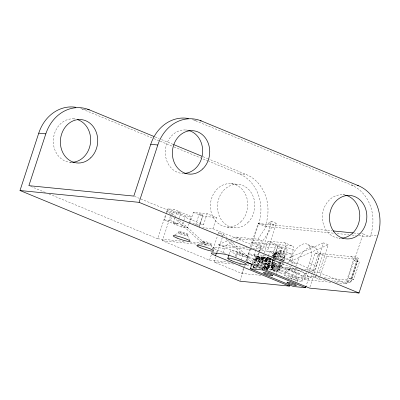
<?xml version="1.0" encoding="UTF-8"?>
<svg xmlns="http://www.w3.org/2000/svg" width="400" height="400" viewBox="0 0 400 400"><rect width="100%" height="100%" fill="white"/><g stroke="black" fill="none" stroke-linecap="round" stroke-linejoin="round"><path stroke-width="0.3" stroke-dasharray="2 1.5" d="M265.835 269.215C267.63 269.91 268.98 267.945 269.42 266.45C270.84 263.6 267.805 262.375 265.67 261.62L266.625 259.58L267.975 259.07L268.87 259.625L268.845 261.29L269.91 261.14C270.855 259.18 269.18 256.645 266.985 257.735C263.885 259.98 264.36 264.7 262.445 267.765M268.845 261.29L269.79 261.68L270.85 261.53L271.015 260.465L270.49 258.435L269.015 257.695M283.47 262.345L281.755 265.835L278.535 269.5L274.05 265.725L273.925 270.385L281.78 273.625M258.39 261.33L258.61 259.005L258.295 258.315L257.34 258.07L256.13 258.98L255.08 261L259.335 261.72L259.555 259.395L259.235 258.705L258.28 258.46L257.075 259.37L256.02 261.39L254.145 260.655L253.53 262.41L258.895 263.24L257.445 265.93M255 265.405L255.06 264.37L254.115 263.98M260.22 267.025C260.53 264.43 262.905 261.62 262.01 258.96L260.855 259.165L261.07 257.42L261.735 257.025L262.295 256.93L262.82 257.36L262.96 258.95L263.5 257.3L265.35 257.78L262.17 267.51M262.65 262.86L263.14 259.65L262.665 259.225L261.8 259.555L260.855 259.165M265.76 263.51L268.31 264.765L268.48 265.83L267.66 267.49L267.165 267.825L266.1 267.725L265.515 266.735L265.92 264.125L264.975 263.74L264.575 266.345L265.155 267.335L266.22 267.435L266.715 267.105L267.57 265.015L267.37 264.375L265.2 263.06L270.72 265.395L271.935 265.535L272.19 267.67L272.87 269.325L273.925 270.385L275.285 270.78L276.86 270.475L278.535 269.5L277.38 266.055L279.305 260.17M271.935 265.535L272.715 259.29L273.885 257.315M257.6 265.845C261.99 260.835 258.965 250.89 254.145 260.655M258.545 266.235C259.895 263.66 262.69 258.225 258.785 256.68M264.89 268.825C268.95 269.615 270.505 261.775 265.67 261.62M269.79 261.68L269.815 260.015L268.555 259.245M261.8 259.555L262.01 257.81L262.68 257.415L263.24 257.32L263.765 257.75L263.905 259.34L264.445 257.69L265.35 257.78M252.085 263.555L253.41 259.51L257.2 256.56L297.1 273.01L296.455 277.255L295.13 281.305M304.53 274.09L304.445 273.41A9.225 1.19 18.1 0 0 294.03 269.11A9.225 1.19 18.1 0 0 287.28 268.425A9.225 1.19 18.1 0 0 297.695 272.73L299.68 273.265L301.095 275.71L302.38 276.55L303.555 276L304.53 274.09L302.21 281.195A9.225 1.19 18.1 0 1 297.435 280.71L295.275 280.13A9.225 1.19 18.1 0 1 284.86 275.825A9.225 1.19 18.1 0 1 291.615 276.51A9.225 1.19 18.1 0 1 302.025 280.81L302.21 281.195M272.19 267.67L270.72 265.395L272.715 259.29L273.735 257.785L272.12 263.06L270.72 265.395L272.87 269.325L274.05 265.725L276.86 270.475M307.385 270.275L310.9 258.425A19.625 9.82 -67.6 0 0 305.635 243.745A19.625 9.82 -67.6 0 0 291.405 256.49L289.5 261.245L296.57 264.16L295.985 265.94M314.425 273.28L317.97 261.34A19.625 9.82 -67.6 0 0 312.705 246.66A19.625 9.82 -67.6 0 0 298.475 259.405L296.57 264.16M254.47 262.8C255.265 260.5 256.625 256.425 259.73 257.065M266.615 262.005L267.57 259.965L268.2 259.545L269.495 259.63M49.1 194.005L157.71 238.785L165.625 214.575M166.395 212.215L166.78 211.035L171.495 212.975L174.715 215.9M189.065 223.585L187.73 227.675L181.675 227.07L164.39 219.945L166.11 214.69M166.3 214.105L168.02 208.845L174.075 209.45L191.355 216.575L189.255 223M229.21 262.11L209.56 260.155L162.425 240.725L171.495 212.975M164.39 219.945L170.445 220.55L171.59 217.045M171.785 216.46L174.075 209.45M173.41 222.875L174.935 218.2M175.13 217.615L177.04 211.775M177.14 224.095A1.965 0.255 18.1 0 0 174.42 222.975A1.965 0.255 18.1 0 0 174.265 223.385A1.965 0.255 18.1 0 0 177.14 224.095L180.77 212.995A1.965 0.255 18.1 0 0 178.045 211.875A1.965 0.255 18.1 0 0 177.895 212.285A1.965 0.255 18.1 0 0 180.77 212.995M178.805 231.455L178.38 232.75L173.745 235.47M181.675 227.07L185.305 215.97L191.355 216.575M189.735 223.445L193.36 212.345L207.115 213.71L216.54 217.6L212.915 228.7L202.75 227.69M188.13 234.51A4.905 0.63 18.1 0 1 180.945 232.73A4.905 0.63 18.1 0 1 181.33 231.705A4.905 0.63 18.1 0 1 188.13 234.51L187.705 235.805L189.605 240.195M195.61 225.08L199.235 213.98M199.34 226.3L202.965 215.2A1.965 0.255 18.1 0 0 200.245 214.08A1.965 0.255 18.1 0 0 200.095 214.49A1.965 0.255 18.1 0 0 202.965 215.2M199.16 227.335L202.79 216.235L216.54 217.6M192.725 223.745L203.485 224.81L207.115 213.71M202.37 241.17L201.95 242.465L198.36 244.585M211.695 244.225A4.905 0.63 18.1 0 1 204.51 242.445A4.905 0.63 18.1 0 1 204.895 241.42A4.905 0.63 18.1 0 1 211.695 244.225L211.275 245.52L212.68 248.805M212.545 249.225L213.09 247.56M209.56 260.155L211.49 254.255M213.225 248.94L217.855 234.77M218.05 234.18L218.63 232.405L223.34 234.35L227.04 237.71M213.65 250.15L214.56 247.375L224.65 248.38A9.815 1.265 18.1 0 1 237.55 252.12L272.12 266.37L299.14 269.05M216.645 252.335L217.37 250.115A9.815 1.265 18.1 0 1 214.56 247.375M260.77 275.32L241.76 273.435L214.27 262.1L216.01 256.785M217.36 252.655L223.34 234.35M223.195 252.82L224.65 248.38M229.12 254.315L230.24 250.9M235.31 256.255L236.4 252.925M235.915 257.115L237.55 252.12M241.05 260.065L242.685 255.07A3.335 0.43 18.1 0 0 238.355 253.195A3.335 0.43 18.1 0 0 237.585 253.725A3.335 0.43 18.1 0 0 242.685 255.07M241.76 273.435L243.505 268.09M243.7 267.5L244.28 265.72M245.835 260.97L249.71 249.105M250.4 246.815L258.085 223.48L331.98 230.82M240.145 280.605L244.01 268.78M244.785 266.415L245.17 265.235M246.525 261.095L250.775 248.085M250.97 247.495L258.7 223.845A39.255 33.61 -84.3 0 0 239.37 173.89L208.755 161.27M247.355 261.645L248.845 257.095A9.815 1.265 18.1 0 0 235.57 251.52A9.815 1.265 18.1 0 0 234.21 253.375A9.815 1.265 18.1 0 0 248.845 257.095M253.985 255.46L255.32 251.37M255.51 250.785L257.61 244.36M258.085 223.48L265.155 226.395L265.76 224.545A39.255 33.61 -84.3 0 0 246.435 174.595L208.31 158.875M257.715 256.68A1.965 0.255 18.1 0 0 254.99 255.56A1.965 0.255 18.1 0 0 254.84 255.97A1.965 0.255 18.1 0 0 257.715 256.68L259.05 252.59M259.24 252.01L261.34 245.58A1.965 0.255 18.1 0 0 258.62 244.46A1.965 0.255 18.1 0 0 258.465 244.87A1.965 0.255 18.1 0 0 261.34 245.58M265.8 255.585L248.105 253.825L257.535 257.715L261.16 246.615L287.395 249.22L283.77 260.32L281.33 260.075M256.65 266.31L257.08 264.995L230.735 241.065M252.765 248.22L262.65 249.205L271.72 221.455L276.435 223.395L267.365 251.145L257.48 250.165M258.985 269.01L259.565 267.23M259.76 266.635L264.025 253.58M264.22 252.985L268.1 241.12L284.545 242.75L292.88 246.17M261.11 265.73L263.53 258.33M260.79 268.555L264.405 257.39M263.06 268.23L265.515 260.71L267.29 257.56L307.195 274.01L308.565 278.46L306.295 285.395M269.96 258.085C264.725 257.235 265.55 265.31 263.39 268.155M268.29 256.47L266.01 263.45L272.67 264.11L277.38 266.055L280.205 267.92M268.48 255.89L270 251.24L276.66 251.9L284.87 255.645L284.07 260.765L279.64 259.15L281.37 253.845L283.94 251.855L282.885 250.795L281.52 250.4L279.95 250.705L274.715 253.185L273.08 258.18M265.92 264.125L266.14 263.45L266.7 263.9M264.67 268.74L265.215 267.075M267.615 269.875L271.495 258.005M271.685 257.41L275.955 244.355L268.1 241.12M275.785 257.565L276.16 256.41L272.51 255.755L273.09 253.985L279.58 254.63L280.52 255.015L279.94 256.79L276.3 256.13L275.925 257.285M273.455 256.145L274.03 254.37L280.52 255.015M272.51 256.25L274.34 256.43L277.97 245.33L287.395 249.22M274.165 257.465L277.79 246.365M276.115 259.975L272.92 269.76L270.89 269.26L275.22 256.025L276.16 256.41M272.67 264.11L276.66 251.9M272.12 266.37L272.55 265.055L280.485 261.595M271.835 269.65L275.595 258.14M270.89 269.26L271.975 269.37L275.175 259.585M276.305 259.4L277.245 256.52M277.895 258.685L281.52 247.585A1.965 0.255 18.1 0 0 278.8 246.465A1.965 0.255 18.1 0 0 278.645 246.875A1.965 0.255 18.1 0 0 281.52 247.585M276.3 256.13L279 256.4L279.58 254.63M273.815 272.35L274.54 270.13A4.905 0.63 18.1 0 0 267.74 267.325A4.905 0.63 18.1 0 0 267.355 268.355A4.905 0.63 18.1 0 0 274.54 270.13M330.73 282.265L304.32 279.645L276.83 268.31L277.26 266.995L285.195 263.54M276.285 274.4L285.355 246.65A3.925 1.965 -67.6 0 0 284.545 242.75M278.645 271.475A9.225 1.19 18.1 0 0 265.855 266.205A9.225 1.19 18.1 0 0 265.135 268.13A9.225 1.19 18.1 0 0 278.645 271.475L281.065 264.075A9.225 1.19 18.1 0 0 268.275 258.8A9.225 1.19 18.1 0 0 267.555 260.73A9.225 1.19 18.1 0 0 281.065 264.075M284.68 275.44L287.1 268.04M289.5 261.245L293.21 249.89A3.925 1.965 -67.6 0 0 292.4 245.99L252.04 241.98M288.24 278.455L288.785 276.79M291.53 279.58L295.795 266.53M297.38 282.07L298.105 279.85A4.905 0.63 18.1 0 0 291.32 277.045A4.905 0.63 18.1 0 0 290.905 278.06A4.905 0.63 18.1 0 0 298.105 279.85M304.32 279.645L306.615 272.62M325.29 280.12L319.16 279.51L315.23 277.89L310.69 277.44L307.55 276.145L308.515 273.18M308.71 272.585L315.105 253.02L355.47 257.025L358.61 258.32L351.05 281.45L346.51 280.995L354.07 257.87L358.61 258.32M310.69 277.44L318.25 254.315L322.79 254.765L316.005 275.52M304.67 269.6L314.495 270.575L323.565 242.825L328.28 244.77L319.21 272.52L310 271.605M309.965 286.925L313.645 275.655M315.23 277.89L315.81 276.11M319.16 279.51L320.125 276.545M320.32 275.95L326.715 256.385L357.995 259.49L350.44 282.615L332.04 280.79M348.36 278.11L354.105 260.535L356.63 260.785L359.455 261.95L353.715 279.525L351.19 279.275L348.36 278.11L350.885 278.36L353.715 279.525M336.26 282.815L346.7 283.85L347.91 280.15L351.05 281.45M355.47 257.025L363.025 233.9L370.095 236.815L370.7 234.965A39.255 33.61 -84.3 0 0 351.37 185.01L194.265 120.245A39.255 33.61 -84.3 0 0 192.18 119.475M350.885 278.36L356.63 260.785M351.19 279.275L356.935 261.7L359.455 261.95M256.5 265.54L257.95 262.85L258.895 263.24M263.77 267.17L263.46 267.88L264.405 268.27L264.71 267.56L263.77 267.17L264.445 268.505L265.385 268.895L264.71 267.56M274.26 256.81L276.6 253.26L279.95 250.705L278.04 253.515L283.94 251.855L284.615 253.51L284.87 255.645L280.615 256.165L284.685 258.12L279.64 259.15M274.175 256.825L275.055 255.345L274.715 253.185L270 251.24M230.44 239.44L236.015 237.01L257.975 239.19L268.865 222.695L271.72 221.455M236.015 237.01L240.73 238.95L262.69 241.13L273.58 224.64L276.435 223.395M281.52 250.4L278.04 253.515L282.885 250.795L290.74 254.03M253.595 267.56L255.11 267.855L256.38 267.22L257.325 267.61C255.785 269.075 252.62 267.89 252.865 265.63M251.92 249.61L222.875 246.73L218.165 244.785L229.88 239.68M222.875 246.73L233.475 242.11M236.265 240.895L240.73 238.95M282.75 260.61L323.565 242.825M287.465 262.55L328.28 244.77M284.615 253.51L281.37 253.845L274.715 253.185L278.27 251.68M253.945 264.5L255.06 264.37M274.715 253.185L276.6 253.26M80.705 108.53A39.255 33.61 -84.3 0 1 82.26 109.12L86.97 109.59M194.265 120.245L197.795 120.595M73.95 118.875L75.13 118.995M185.955 129.995L187.72 130.175M239.37 173.89L246.435 174.595M351.37 185.01L354.905 185.365M70.01 162.27L71.775 162.445M183.78 173.565L182.015 173.39A21.785 18.655 -84.3 0 1 165.52 149.005A21.785 18.655 -84.3 0 1 187.76 130.26M231.06 183.645L238.125 184.345M343.06 194.765L344.83 194.94M353.71 232.975L358.68 233.47M361.785 233.78L363.025 233.9M258.7 223.845L265.76 224.545M370.7 234.965L377.765 235.67M265.155 226.395L334.08 233.24M337.185 233.55L348.985 234.72M352.09 235.03L356.435 235.46M358.92 235.705L370.095 236.815M227.12 227.04L234.185 227.74M339.125 238.16L340.3 238.275A21.785 18.655 -84.3 0 1 322.545 214.475A21.785 18.655 -84.3 0 1 344.87 195.03M174.265 223.385L176.285 223.585M277.97 245.33L251.735 242.725L261.16 246.615M157.71 238.785L185.515 241.545M189.84 241.975L202.2 243.2L206.91 245.145L179.315 220.08M218.165 244.785L247.205 247.67M162.425 240.725L206.91 245.145M272.51 255.755L275.22 256.025M257.2 256.56L267.29 257.56M257.535 257.715L275.835 259.53M256.02 261.39L259.335 261.72M253.53 262.41L257.95 262.85M270.72 265.395L277.38 266.055L281.755 265.835L278.635 262.215L283.07 263.395L281.925 261.98M247.025 263.875L248.865 264.06M214.27 262.1L233.925 264.05M239.455 264.6L241.295 264.785M246.825 265.33L251.735 265.82M252.35 265.88L254.195 266.065M276.83 268.31L302.625 270.875M297.1 273.01L299.68 273.265M304.61 273.755L307.195 274.01M307.55 276.145L318.725 277.255M324.315 277.81L347.91 280.15M254.465 255.805L257.23 256.335M155.17 136.97L159.215 138.635M161.525 139.59L173.075 144.35M203.11 156.735L207.735 158.64M82.26 109.12L153.305 138.41M153.885 138.65L159.66 141.03M160.24 141.27L173.525 146.745M174.1 146.985L208.18 161.035M268.865 222.695L273.58 224.64M350.925 256.575L357.995 259.49M354.105 260.535L356.935 261.7M308.04 244.635L315.11 247.55M319.645 253.47L326.715 256.385M315.105 253.02L318.25 254.315M285.355 246.65L293.21 249.89M193.36 212.345L202.79 216.235M257.975 239.19L262.69 241.13M309.68 263.25L316.75 266.165M346.51 280.995L350.44 282.615M168.02 208.845L185.305 215.97M134.39 196.33L203.485 224.81M212.915 228.7L262.65 249.205M267.365 251.145L314.495 270.575M319.21 272.52L346.7 283.85M273.09 253.985L274.03 254.37M279 256.4L279.94 256.79M274.34 256.43L283.77 260.32M268.33 257.53L269.27 257.915M269.55 258.045L270.49 258.435M267.615 257.54L268.555 257.93M269.91 258.56L270.85 258.95M266.985 257.735L267.93 258.12M270.08 259.23L271.02 259.615M266.455 258.06L267.395 258.45M263.5 257.3L264.445 257.69M267.975 259.07L268.915 259.455M270.07 260.08L271.015 260.465M262.295 256.93L263.545 257.445M266.02 258.49L266.96 258.875M268.87 259.625L269.815 260.015M262.82 257.36L263.765 257.75M267.255 259.16L268.2 259.545M261.735 257.025L262.68 257.415M268.96 260.285L269.9 260.675M262.945 257.96L263.885 258.345M265.645 259.03L266.59 259.42M266.625 259.58L267.57 259.965M261.07 257.42L262.01 257.81M269.91 261.14L270.85 261.53M258.23 256.525L259.175 256.915M259.22 257.015L260.165 257.405M170.445 220.55L187.73 227.675M257.635 256.56L258.575 256.95M265.295 259.71L266.24 260.1M266.205 260.185L267.15 260.575M257.03 256.79L257.97 257.18M261.725 258.84L262.95 259.35M259.735 258.24L260.68 258.63M261.325 258.9L263.14 259.65M265.82 261.135L266.765 261.525M262.28 259.715L263.225 260.105M257.725 258.04L259.235 258.705M257.34 258.07L258.28 258.46M259.8 259.105L260.74 259.495M258.485 258.61L259.425 258.995M262.24 260.305L263.185 260.695M255.805 257.815L256.745 258.205M256.945 258.235L257.885 258.625M264.69 261.405L265.635 261.795M268.06 262.795L269 263.185M258.61 259.005L259.555 259.395M268.355 263.09L269.3 263.475M272.55 265.055L277.26 266.995M256.54 258.54L257.485 258.93M268.585 263.475L269.525 263.86M258.67 259.485L259.615 259.875M259.72 260.12L260.66 260.505M268.72 263.965L269.665 264.355M262.03 261.345L262.975 261.735M255.205 258.6L257.075 259.37M258.655 260.035L259.595 260.425M266.61 263.92L267.555 264.31M267.37 264.375L268.31 264.765M259.49 261.275L260.43 261.665M255.6 259.815L256.545 260.2M267.515 264.65L268.455 265.04M268.68 265.295L269.62 265.68M254.655 259.545L255.595 259.935M267.57 265.015L268.51 265.405M267.54 265.44L268.48 265.83M268.48 266.06L269.42 266.45M264.67 264.81L265.61 265.2M267.425 265.905L268.365 266.295M259.115 262.575L260.055 262.965M268.235 266.71L269.175 267.1M267.125 266.575L268.07 266.96M264.535 265.595L265.48 265.985M267.94 267.29L268.885 267.68M266.715 267.105L267.66 267.49M258.655 263.82L259.6 264.21M264.575 266.345L265.515 266.735M271.975 269.37L272.92 269.76M253.685 261.92L254.625 262.31M257.62 263.69L258.565 264.075M267.605 267.8L268.545 268.19M266.22 267.435L267.165 267.825M264.785 266.94L265.73 267.325M265.155 267.335L266.61 267.895M267.22 268.245L268.165 268.635M257.27 264.415L258.21 264.805M258.155 264.91L259.095 265.3M266.805 268.6L267.75 268.99M262.76 267.105L263.705 267.495M257.08 264.995L252.365 263.05L226.025 239.125M266.37 268.84L267.31 269.23M256.895 265.035L257.84 265.42M264.075 267.965L265.015 268.355M265.91 268.965L266.855 269.355M265.435 268.975L266.375 269.36M217.37 250.115L225.435 253.44M252.925 266.255L253.865 266.645L254.23 267.62L254.93 268.165M255.75 267.635L256.69 268.02M253.065 266.795L254.005 267.185M255.11 267.855L256.05 268.24M253.29 267.23L254.23 267.62M254.46 267.885L255.405 268.275M30.61 186.385L45.63 192.58M218.63 232.405L222.79 236.185M166.78 211.035L170.46 214.375M173.68 217.3L202.2 243.2M274.05 265.725L275.285 270.78M253.81 266.02L253.865 266.645M272.715 259.29L272.735 260.415M71.225 162.33A21.785 18.655 -84.3 0 1 53.4 138.945A21.785 18.655 -84.3 0 1 75.155 119.03M196.62 225.18A1.965 0.255 18.1 0 1 197.56 225.455M198.485 225.79A1.965 0.255 18.1 0 1 198.855 225.955M274.455 257.425A1.965 0.255 18.1 0 1 274.77 257.475M276.115 257.84A1.965 0.255 18.1 0 1 276.595 258.005M277.035 258.175A1.965 0.255 18.1 0 1 277.69 258.485M291.57 265.065A10.795 5.4 -67.6 0 1 280.505 272.18A10.795 5.4 -67.6 0 1 286.35 254.75A10.795 5.4 -67.6 0 1 291.93 264.005M265.515 260.71L253.41 259.51L296.455 277.255L308.565 278.46L265.515 260.71M180.52 234.025A4.905 0.63 18.1 0 0 187.705 235.805A4.905 0.63 18.1 0 0 180.905 233A4.905 0.63 18.1 0 0 180.52 234.025M204.09 243.74A4.905 0.63 18.1 0 0 211.275 245.52A4.905 0.63 18.1 0 0 204.47 242.715A4.905 0.63 18.1 0 0 204.09 243.74M240.835 221.835A21.785 18.655 -84.3 0 0 235.8 184.805A21.785 18.655 -84.3 0 0 210.63 209.385A21.785 18.655 -84.3 0 0 240.835 221.835M247.9 222.535A21.785 18.655 -84.3 0 0 242.865 185.51A21.785 18.655 -84.3 0 0 217.695 210.085A21.785 18.655 -84.3 0 0 247.9 222.535"/><path stroke-width="0.6" d="M289.785 284.92L289.395 286.105L239.955 281.195L20 190.52L38.745 133.17A39.255 33.61 -84.3 0 1 75.9 107.305M154.015 136.495L89.325 109.825A39.255 33.61 -84.3 0 0 45.81 133.87L28.875 185.67L133.815 196.09L150.75 144.29A39.255 33.61 -84.3 0 1 188.445 118.52M20 190.52L139.065 202.34L157.81 144.99A39.255 33.61 -84.3 0 1 201.325 120.945L358.435 185.715A39.255 33.61 -84.3 0 1 377.765 235.67L359.02 293.02L309.575 288.11L235.735 257.67A9.815 1.265 18.1 0 0 222.835 253.93L212.745 252.925A9.815 1.265 18.1 0 0 215.555 255.665L289.395 286.105M215.555 255.665L216.46 252.89M227.82 258.3L228.935 254.885M306.105 285.975L305.54 287.71L293.43 286.505L250.385 268.76L251.895 264.135M250.385 268.76L262.495 269.96L262.87 268.805M87.56 109.65L89.325 109.825M200.15 120.83L201.325 120.945M38.745 133.17L45.81 133.87M150.75 144.29L157.81 144.99M357.26 185.595L358.435 185.715M333.22 230.94L353.09 232.915M173.655 144.59L201.955 156.255M139.065 202.34L359.02 293.02M246.75 262.225L251.935 264.365M262.495 269.96L305.54 287.71M345.47 195.165A21.785 18.655 -84.3 0 1 359.675 218.09A21.785 18.655 -84.3 0 1 341.565 238.185M188.36 130.395A21.785 18.655 -84.3 0 1 202.565 153.325A21.785 18.655 -84.3 0 1 184.455 173.415M77.545 119.615A21.785 18.655 -84.3 0 1 90.49 142.915A21.785 18.655 -84.3 0 1 72.455 162.295M177.095 238.08A8.865 1.14 18.1 0 0 190.08 241.29A8.865 1.14 18.1 0 0 177.785 236.225A8.865 1.14 18.1 0 0 177.095 238.08M200.68 247.795A8.835 1.14 18.1 0 0 213.615 250.995A8.835 1.14 18.1 0 0 201.365 245.945A8.835 1.14 18.1 0 0 200.68 247.795M359.905 233.66A21.785 18.655 -84.3 0 0 354.87 196.63A21.785 18.655 -84.3 0 0 329.695 221.205A21.785 18.655 -84.3 0 0 359.905 233.66M202.795 168.89A21.785 18.655 -84.3 0 0 197.76 131.86A21.785 18.655 -84.3 0 0 172.59 156.435A21.785 18.655 -84.3 0 0 202.795 168.89M90.79 157.77A21.785 18.655 -84.3 0 0 85.755 120.74A21.785 18.655 -84.3 0 0 60.585 145.315A21.785 18.655 -84.3 0 0 90.79 157.77M289.09 283.61A4.905 0.63 18.1 0 0 296.29 285.4A4.905 0.63 18.1 0 0 289.51 282.595A4.905 0.63 18.1 0 0 289.09 283.61M265.54 273.905A4.905 0.63 18.1 0 0 272.725 275.68A4.905 0.63 18.1 0 0 265.925 272.875A4.905 0.63 18.1 0 0 265.54 273.905M231.79 260.775A9.815 1.265 18.1 0 0 246.425 264.495A9.815 1.265 18.1 0 0 233.15 258.92A9.815 1.265 18.1 0 0 231.79 260.775"/></g></svg>
